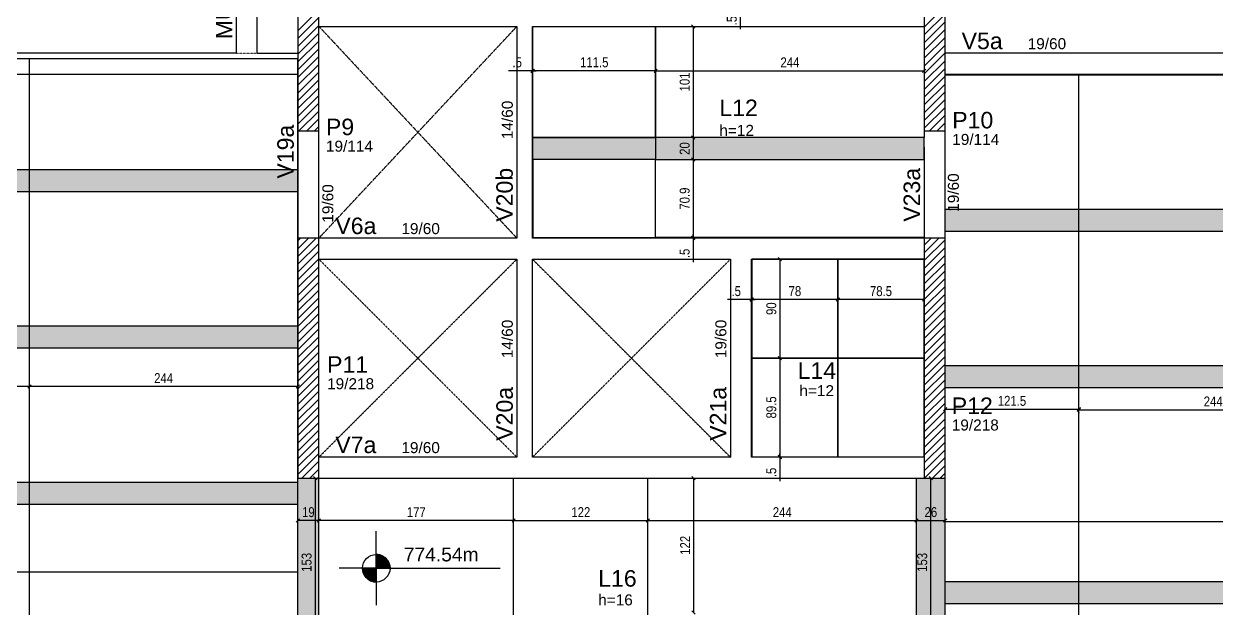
# Model space of a CAD drawing. Header units: millimetres. Extents: x 2332 to 8660, y 363 to 3984.
# Drawn here: x 4813 to 5896, y 2620 to 3151 of the extents above; entities that cross this region are included whole.
import ezdxf

# ---------------------------------------------------------------- set-up
doc = ezdxf.new("R2010")
doc.units = ezdxf.units.MM
doc.linetypes.add('ESTILO_TQS_0002', pattern=[0.4, 0.1, -0.3])
doc.linetypes.add('HIDDEN', pattern=[0.375, 0.25, -0.125])
for name, color, linetype in [('1', 1, 'Continuous'), ('8', 8, 'Continuous'), ('COTA', 241, 'Continuous'), ('ES-VIGA', 3, 'Continuous'), ('L-D', 2, 'Continuous'), ('L-N', 4, 'Continuous'), ('P-D', 2, 'Continuous'), ('Painéis', 200, 'Continuous'), ('PIL-N', 4, 'Continuous'), ('Pilares', 5, 'Continuous'), ('SHAFT', 1, 'HIDDEN'), ('VIG-D', 2, 'Continuous'), ('VIG-N', 4, 'Continuous')]:
    doc.layers.add(name, color=color, linetype=linetype)
doc.layers.add('Hachura', color=251, linetype='Continuous', lineweight=9)
doc.styles.add('COTA TECNICA-50', font='techl___.ttf', dxfattribs={"height": 9})
doc.styles.get("Standard").update_dxf_attribs({"font": 'arial.ttf'})
doc.dimstyles.new('COTA PAINEL-50', dxfattribs={"dimtxt": 9, "dimasz": 3, "dimexe": 3, "dimexo": 3, "dimgap": 3, "dimtad": 1, "dimdec": 1, "dimzin": 12, "dimdsep": 46, "dimtxsty": 'COTA TECNICA-50', "dimblk1": 'OBLIQUE', "dimblk2": 'OBLIQUE', "dimsah": 1, "dimcen": 0.9, "dimclrd": 4, "dimclre": 4, "dimclrt": 240, "dimadec": 1, "dimazin": 3, "dimtfac": 1, "dimtdec": 1, "dimtmove": 0, "dimatfit": 3, "dimfxl": 1, "dimtolj": 1, "dimtzin": 12, "dimarcsym": 0})

# ---------------------------------------------------------------- blocks, each defined once
blk = doc.blocks.new('_Oblique')
at = {"color": 0, "linetype": 'ByBlock', "lineweight": -2}
blk.add_line((-0.5, -0.5), (0.5, 0.5), dxfattribs=at)
blk = doc.blocks.new('*D4')
at = {"layer": 'COTA', "color": 4, "lineweight": -2, "transparency": 16777216}
blk.add_line((5420.7, 3148.7), (5420.7, 3047.7), dxfattribs=at)
at = {"layer": 'Defpoints', "color": 0, "transparency": 16777216}
for p in [(5420.7, 3148.7), (5420.7, 3047.7), (5420.7, 3047.7)]:
    blk.add_point(p, dxfattribs=at)
at = {"layer": 'COTA', "color": 4, "lineweight": -2, "transparency": 16777216, "xscale": 3, "yscale": 3, "zscale": 3}
for p, rotation in [((5420.7, 3148.7), 90), ((5420.7, 3047.7), 270)]:
    blk.add_blockref('_Oblique', p, dxfattribs=dict(at, rotation=rotation))
at = {"layer": 'COTA', "color": 240, "transparency": 16777216, "insert": (5413.1, 3098.2), "char_height": 9, "attachment_point": 5, "rotation": 90, "style": 'COTA TECNICA-50'}
blk.add_mtext('\\A1;101', dxfattribs=at)
blk = doc.blocks.new('*D5')
at = {"layer": 'COTA', "color": 4, "lineweight": -2, "transparency": 16777216}
blk.add_line((5420.7, 3047.7), (5420.7, 3027.7), dxfattribs=at)
at = {"layer": 'Defpoints', "color": 0, "transparency": 16777216}
for p in [(5420.7, 3047.7), (5420.7, 3027.7), (5420.7, 3027.7)]:
    blk.add_point(p, dxfattribs=at)
at = {"layer": 'COTA', "color": 4, "lineweight": -2, "transparency": 16777216, "xscale": 3, "yscale": 3, "zscale": 3}
for p, rotation in [((5420.7, 3047.7), 90), ((5420.7, 3027.7), 270)]:
    blk.add_blockref('_Oblique', p, dxfattribs=dict(at, rotation=rotation))
at = {"layer": 'COTA', "color": 240, "transparency": 16777216, "insert": (5413.1, 3037.7), "char_height": 9, "attachment_point": 5, "rotation": 90, "style": 'COTA TECNICA-50'}
blk.add_mtext('\\A1;20', dxfattribs=at)
blk = doc.blocks.new('*D6')
at = {"layer": 'COTA', "color": 4, "lineweight": -2, "transparency": 16777216}
blk.add_line((5386.7, 3108.4), (5630.7, 3108.4), dxfattribs=at)
at = {"layer": 'Defpoints', "color": 0, "transparency": 16777216}
for p in [(5386.7, 3108.4), (5630.7, 3108.4), (5630.7, 3108.4)]:
    blk.add_point(p, dxfattribs=at)
at = {"layer": 'COTA', "color": 4, "lineweight": -2, "transparency": 16777216, "xscale": 3, "yscale": 3, "zscale": 3, "rotation": 180}
blk.add_blockref('_Oblique', (5386.7, 3108.4), dxfattribs=at)
at = {"layer": 'COTA', "color": 4, "lineweight": -2, "transparency": 16777216, "xscale": 3, "yscale": 3, "zscale": 3}
blk.add_blockref('_Oblique', (5630.7, 3108.4), dxfattribs=at)
at = {"layer": 'COTA', "color": 240, "transparency": 16777216, "insert": (5508.7, 3116), "char_height": 9, "attachment_point": 5, "style": 'COTA TECNICA-50'}
blk.add_mtext('\\A1;244', dxfattribs=at)
blk = doc.blocks.new('*D7')
at = {"layer": 'COTA', "color": 4, "lineweight": -2, "transparency": 16777216}
blk.add_line((5420.7, 3027.7), (5420.7, 2956.7), dxfattribs=at)
at = {"layer": 'Defpoints', "color": 0, "transparency": 16777216}
for p in [(5420.7, 3027.7), (5420.7, 2956.7), (5420.7, 2956.7)]:
    blk.add_point(p, dxfattribs=at)
at = {"layer": 'COTA', "color": 4, "lineweight": -2, "transparency": 16777216, "xscale": 3, "yscale": 3, "zscale": 3}
for p, rotation in [((5420.7, 3027.7), 90), ((5420.7, 2956.7), 270)]:
    blk.add_blockref('_Oblique', p, dxfattribs=dict(at, rotation=rotation))
at = {"layer": 'COTA', "color": 240, "transparency": 16777216, "insert": (5413.1, 2992.2), "char_height": 9, "attachment_point": 5, "rotation": 90, "style": 'COTA TECNICA-50'}
blk.add_mtext('\\A1;70.9', dxfattribs=at)
blk = doc.blocks.new('*D79')
at = {"layer": 'COTA', "color": 4, "lineweight": -2, "transparency": 16777216}
for p, q in [((5275.2, 3111), (5275.2, 3111.4)), ((5386.7, 3108.4), (5275.2, 3108.4))]:
    blk.add_line(p, q, dxfattribs=at)
at = {"layer": 'Defpoints', "color": 0, "transparency": 16777216}
for p in [(5275.2, 3108.4), (5275.2, 3108), (5386.7, 3108.4)]:
    blk.add_point(p, dxfattribs=at)
at = {"layer": 'COTA', "color": 4, "lineweight": -2, "transparency": 16777216, "xscale": 3, "yscale": 3, "zscale": 3, "rotation": 180}
blk.add_blockref('_Oblique', (5275.2, 3108.4), dxfattribs=at)
at = {"layer": 'COTA', "color": 4, "lineweight": -2, "transparency": 16777216, "xscale": 3, "yscale": 3, "zscale": 3}
blk.add_blockref('_Oblique', (5386.7, 3108.4), dxfattribs=at)
at = {"layer": 'COTA', "color": 240, "transparency": 16777216, "insert": (5330.9, 3116), "char_height": 9, "attachment_point": 5, "style": 'COTA TECNICA-50'}
blk.add_mtext('\\A1;111.5', dxfattribs=at)
blk = doc.blocks.new('*D80')
at = {"layer": 'COTA', "color": 4, "lineweight": -2, "transparency": 16777216}
for p, q in [((5420.7, 2956.7), (5420.7, 2959.7)), ((5420.7, 2956.7), (5420.7, 2956.2)), ((5420.7, 2956.2), (5420.7, 2934.6))]:
    blk.add_line(p, q, dxfattribs=at)
at = {"layer": 'Defpoints', "color": 0, "transparency": 16777216}
for p in [(5420.7, 2956.7), (5420.7, 2956.2), (5420.7, 2956.2)]:
    blk.add_point(p, dxfattribs=at)
at = {"layer": 'COTA', "color": 4, "lineweight": -2, "transparency": 16777216, "xscale": 3, "yscale": 3, "zscale": 3}
for p, rotation in [((5420.7, 2956.7), 270), ((5420.7, 2956.2), 90)]:
    blk.add_blockref('_Oblique', p, dxfattribs=dict(at, rotation=rotation))
at = {"layer": 'COTA', "color": 240, "transparency": 16777216, "insert": (5413.1, 2942.4), "char_height": 9, "attachment_point": 5, "rotation": 90, "style": 'COTA TECNICA-50'}
blk.add_mtext('\\A1;.5', dxfattribs=at)
blk = doc.blocks.new('*D81')
at = {"layer": 'COTA', "color": 4, "lineweight": -2, "transparency": 16777216}
for p, q in [((5274.7, 3108.4), (5253.1, 3108.4)), ((5275.2, 3108.4), (5274.7, 3108.4)), ((5275.2, 3108.4), (5278.2, 3108.4))]:
    blk.add_line(p, q, dxfattribs=at)
at = {"layer": 'Defpoints', "color": 0, "transparency": 16777216}
for p in [(5274.7, 3108.4), (5274.7, 3108.4), (5275.2, 3108.4)]:
    blk.add_point(p, dxfattribs=at)
at = {"layer": 'COTA', "color": 4, "lineweight": -2, "transparency": 16777216, "xscale": 3, "yscale": 3, "zscale": 3}
blk.add_blockref('_Oblique', (5274.7, 3108.4), dxfattribs=at)
at = {"layer": 'COTA', "color": 4, "lineweight": -2, "transparency": 16777216, "xscale": 3, "yscale": 3, "zscale": 3, "rotation": 180}
blk.add_blockref('_Oblique', (5275.2, 3108.4), dxfattribs=at)
at = {"layer": 'COTA', "color": 240, "transparency": 16777216, "insert": (5260.9, 3116), "char_height": 9, "attachment_point": 5, "style": 'COTA TECNICA-50'}
blk.add_mtext('\\A1;.5', dxfattribs=at)
blk = doc.blocks.new('*D82')
at = {"layer": 'COTA', "color": 4, "lineweight": -2, "transparency": 16777216}
blk.add_line((5630.7, 2900.5), (5552.2, 2900.5), dxfattribs=at)
at = {"layer": 'Defpoints', "color": 0, "transparency": 16777216}
for p in [(5552.2, 2900.5), (5552.2, 2900.5), (5630.7, 2900.5)]:
    blk.add_point(p, dxfattribs=at)
at = {"layer": 'COTA', "color": 4, "lineweight": -2, "transparency": 16777216, "xscale": 3, "yscale": 3, "zscale": 3, "rotation": 180}
blk.add_blockref('_Oblique', (5552.2, 2900.5), dxfattribs=at)
at = {"layer": 'COTA', "color": 4, "lineweight": -2, "transparency": 16777216, "xscale": 3, "yscale": 3, "zscale": 3}
blk.add_blockref('_Oblique', (5630.7, 2900.5), dxfattribs=at)
at = {"layer": 'COTA', "color": 240, "transparency": 16777216, "insert": (5591.4, 2908.1), "char_height": 9, "attachment_point": 5, "style": 'COTA TECNICA-50'}
blk.add_mtext('\\A1;78.5', dxfattribs=at)
blk = doc.blocks.new('*D83')
at = {"layer": 'COTA', "color": 4, "lineweight": -2, "transparency": 16777216}
blk.add_line((5552.2, 2900.5), (5474.2, 2900.5), dxfattribs=at)
at = {"layer": 'Defpoints', "color": 0, "transparency": 16777216}
for p in [(5474.2, 2900.5), (5474.2, 2900.5), (5552.2, 2900.5)]:
    blk.add_point(p, dxfattribs=at)
at = {"layer": 'COTA', "color": 4, "lineweight": -2, "transparency": 16777216, "xscale": 3, "yscale": 3, "zscale": 3, "rotation": 180}
blk.add_blockref('_Oblique', (5474.2, 2900.5), dxfattribs=at)
at = {"layer": 'COTA', "color": 4, "lineweight": -2, "transparency": 16777216, "xscale": 3, "yscale": 3, "zscale": 3}
blk.add_blockref('_Oblique', (5552.2, 2900.5), dxfattribs=at)
at = {"layer": 'COTA', "color": 240, "transparency": 16777216, "insert": (5513.2, 2908.1), "char_height": 9, "attachment_point": 5, "style": 'COTA TECNICA-50'}
blk.add_mtext('\\A1;78', dxfattribs=at)
blk = doc.blocks.new('*D84')
at = {"layer": 'COTA', "color": 4, "lineweight": -2, "transparency": 16777216}
for p, q in [((5473.7, 2900.5), (5452.1, 2900.5)), ((5474.2, 2900.5), (5473.7, 2900.5)), ((5474.2, 2900.5), (5477.2, 2900.5))]:
    blk.add_line(p, q, dxfattribs=at)
at = {"layer": 'Defpoints', "color": 0, "transparency": 16777216}
for p in [(5473.7, 2900.5), (5473.7, 2900.5), (5474.2, 2900.5)]:
    blk.add_point(p, dxfattribs=at)
at = {"layer": 'COTA', "color": 4, "lineweight": -2, "transparency": 16777216, "xscale": 3, "yscale": 3, "zscale": 3}
blk.add_blockref('_Oblique', (5473.7, 2900.5), dxfattribs=at)
at = {"layer": 'COTA', "color": 4, "lineweight": -2, "transparency": 16777216, "xscale": 3, "yscale": 3, "zscale": 3, "rotation": 180}
blk.add_blockref('_Oblique', (5474.2, 2900.5), dxfattribs=at)
at = {"layer": 'COTA', "color": 240, "transparency": 16777216, "insert": (5459.9, 2908.1), "char_height": 9, "attachment_point": 5, "style": 'COTA TECNICA-50'}
blk.add_mtext('\\A1;.5', dxfattribs=at)
blk = doc.blocks.new('*D85')
at = {"layer": 'COTA', "color": 4, "lineweight": -2, "transparency": 16777216}
blk.add_line((5499.4, 2937.2), (5499.4, 2847.2), dxfattribs=at)
at = {"layer": 'Defpoints', "color": 0, "transparency": 16777216}
for p in [(5499.4, 2937.2), (5499.4, 2847.2), (5499.4, 2847.2)]:
    blk.add_point(p, dxfattribs=at)
at = {"layer": 'COTA', "color": 4, "lineweight": -2, "transparency": 16777216, "xscale": 3, "yscale": 3, "zscale": 3}
for p, rotation in [((5499.4, 2937.2), 90), ((5499.4, 2847.2), 270)]:
    blk.add_blockref('_Oblique', p, dxfattribs=dict(at, rotation=rotation))
at = {"layer": 'COTA', "color": 240, "transparency": 16777216, "insert": (5491.8, 2892.2), "char_height": 9, "attachment_point": 5, "rotation": 90, "style": 'COTA TECNICA-50'}
blk.add_mtext('\\A1;90', dxfattribs=at)
blk = doc.blocks.new('*D86')
at = {"layer": 'COTA', "color": 4, "lineweight": -2, "transparency": 16777216}
blk.add_line((5499.4, 2847.2), (5499.4, 2757.7), dxfattribs=at)
at = {"layer": 'Defpoints', "color": 0, "transparency": 16777216}
for p in [(5499.4, 2847.2), (5499.4, 2757.7), (5499.4, 2757.7)]:
    blk.add_point(p, dxfattribs=at)
at = {"layer": 'COTA', "color": 4, "lineweight": -2, "transparency": 16777216, "xscale": 3, "yscale": 3, "zscale": 3}
for p, rotation in [((5499.4, 2847.2), 90), ((5499.4, 2757.7), 270)]:
    blk.add_blockref('_Oblique', p, dxfattribs=dict(at, rotation=rotation))
at = {"layer": 'COTA', "color": 240, "transparency": 16777216, "insert": (5491.8, 2802.5), "char_height": 9, "attachment_point": 5, "rotation": 90, "style": 'COTA TECNICA-50'}
blk.add_mtext('\\A1;89.5', dxfattribs=at)
blk = doc.blocks.new('*D87')
at = {"layer": 'COTA', "color": 4, "lineweight": -2, "transparency": 16777216}
for p, q in [((5499.4, 2757.7), (5499.4, 2760.7)), ((5499.4, 2757.7), (5499.4, 2757.2)), ((5499.4, 2757.2), (5499.4, 2735.6))]:
    blk.add_line(p, q, dxfattribs=at)
at = {"layer": 'Defpoints', "color": 0, "transparency": 16777216}
for p in [(5499.4, 2757.7), (5499.4, 2757.2), (5499.4, 2757.2)]:
    blk.add_point(p, dxfattribs=at)
at = {"layer": 'COTA', "color": 4, "lineweight": -2, "transparency": 16777216, "xscale": 3, "yscale": 3, "zscale": 3}
for p, rotation in [((5499.4, 2757.7), 270), ((5499.4, 2757.2), 90)]:
    blk.add_blockref('_Oblique', p, dxfattribs=dict(at, rotation=rotation))
at = {"layer": 'COTA', "color": 240, "transparency": 16777216, "insert": (5491.8, 2743.4), "char_height": 9, "attachment_point": 5, "rotation": 90, "style": 'COTA TECNICA-50'}
blk.add_mtext('\\A1;.5', dxfattribs=at)
blk = doc.blocks.new('*D8')
at = {"layer": 'COTA', "color": 4, "lineweight": -2, "transparency": 16777216}
for p, q in [((5463.5, 3168.2), (5463.5, 3171.2)), ((5463.5, 3168.2), (5463.5, 3167.7)), ((5463.5, 3167.7), (5463.5, 3146.1))]:
    blk.add_line(p, q, dxfattribs=at)
at = {"layer": 'Defpoints', "color": 0, "transparency": 16777216}
for p in [(5463.5, 3168.2), (5463.5, 3167.7), (5463.5, 3167.7)]:
    blk.add_point(p, dxfattribs=at)
at = {"layer": 'COTA', "color": 4, "lineweight": -2, "transparency": 16777216, "xscale": 3, "yscale": 3, "zscale": 3}
for p, rotation in [((5463.5, 3168.2), 270), ((5463.5, 3167.7), 90)]:
    blk.add_blockref('_Oblique', p, dxfattribs=dict(at, rotation=rotation))
at = {"layer": 'COTA', "color": 240, "transparency": 16777216, "insert": (5455.9, 3153.9), "char_height": 9, "attachment_point": 5, "rotation": 90, "style": 'COTA TECNICA-50'}
blk.add_mtext('\\A1;.5', dxfattribs=at)
blk = doc.blocks.new('*D160')
at = {"layer": 'COTA', "color": 4, "lineweight": -2, "transparency": 16777216}
blk.add_line((5421, 2738.2), (5421, 2616.2), dxfattribs=at)
at = {"layer": 'Defpoints', "color": 0, "transparency": 16777216}
for p in [(5421, 2738.2), (5421, 2616.2), (5421, 2616.2)]:
    blk.add_point(p, dxfattribs=at)
at = {"layer": 'COTA', "color": 4, "lineweight": -2, "transparency": 16777216, "xscale": 3, "yscale": 3, "zscale": 3}
for p, rotation in [((5421, 2738.2), 90), ((5421, 2616.2), 270)]:
    blk.add_blockref('_Oblique', p, dxfattribs=dict(at, rotation=rotation))
at = {"layer": 'COTA', "color": 240, "transparency": 16777216, "insert": (5413.5, 2677.2), "char_height": 9, "attachment_point": 5, "rotation": 90, "style": 'COTA TECNICA-50'}
blk.add_mtext('\\A1;122', dxfattribs=at)
blk = doc.blocks.new('*D76')
at = {"layer": 'COTA', "color": 4, "lineweight": -2, "transparency": 16777216}
for p, q in [((5257.7, 2702.7), (5257.7, 2702.7)), ((5257.7, 2699.7), (5379.7, 2699.7)), ((5379.7, 2702.7), (5379.7, 2702.7))]:
    blk.add_line(p, q, dxfattribs=at)
at = {"layer": 'Defpoints', "color": 0, "transparency": 16777216}
for p in [(5257.7, 2699.7), (5379.7, 2699.7), (5379.7, 2699.7)]:
    blk.add_point(p, dxfattribs=at)
at = {"layer": 'COTA', "color": 4, "lineweight": -2, "transparency": 16777216, "xscale": 3, "yscale": 3, "zscale": 3, "rotation": 180}
blk.add_blockref('_Oblique', (5257.7, 2699.7), dxfattribs=at)
at = {"layer": 'COTA', "color": 4, "lineweight": -2, "transparency": 16777216, "xscale": 3, "yscale": 3, "zscale": 3}
blk.add_blockref('_Oblique', (5379.7, 2699.7), dxfattribs=at)
at = {"layer": 'COTA', "color": 240, "transparency": 16777216, "insert": (5318.7, 2707.3), "char_height": 9, "attachment_point": 5, "style": 'COTA TECNICA-50'}
blk.add_mtext('\\A1;122', dxfattribs=at)
blk = doc.blocks.new('*D77')
at = {"layer": 'COTA', "color": 4, "lineweight": -2, "transparency": 16777216}
for p, q in [((5379.7, 2702.7), (5379.7, 2702.7)), ((5379.7, 2699.7), (5623.7, 2699.7)), ((5623.7, 2702.7), (5623.7, 2702.7))]:
    blk.add_line(p, q, dxfattribs=at)
at = {"layer": 'Defpoints', "color": 0, "transparency": 16777216}
for p in [(5379.7, 2699.7), (5623.7, 2699.7), (5623.7, 2699.7)]:
    blk.add_point(p, dxfattribs=at)
at = {"layer": 'COTA', "color": 4, "lineweight": -2, "transparency": 16777216, "xscale": 3, "yscale": 3, "zscale": 3, "rotation": 180}
blk.add_blockref('_Oblique', (5379.7, 2699.7), dxfattribs=at)
at = {"layer": 'COTA', "color": 4, "lineweight": -2, "transparency": 16777216, "xscale": 3, "yscale": 3, "zscale": 3}
blk.add_blockref('_Oblique', (5623.7, 2699.7), dxfattribs=at)
at = {"layer": 'COTA', "color": 240, "transparency": 16777216, "insert": (5501.7, 2707.3), "char_height": 9, "attachment_point": 5, "style": 'COTA TECNICA-50'}
blk.add_mtext('\\A1;244', dxfattribs=at)
blk = doc.blocks.new('*D78')
at = {"layer": 'COTA', "color": 4, "lineweight": -2, "transparency": 16777216}
blk.add_line((5257.7, 2699.7), (5080.7, 2699.7), dxfattribs=at)
at = {"layer": 'Defpoints', "color": 0, "transparency": 16777216}
for p in [(5080.7, 2699.7), (5080.7, 2699.7), (5257.7, 2699.7)]:
    blk.add_point(p, dxfattribs=at)
at = {"layer": 'COTA', "color": 4, "lineweight": -2, "transparency": 16777216, "xscale": 3, "yscale": 3, "zscale": 3, "rotation": 180}
blk.add_blockref('_Oblique', (5080.7, 2699.7), dxfattribs=at)
at = {"layer": 'COTA', "color": 4, "lineweight": -2, "transparency": 16777216, "xscale": 3, "yscale": 3, "zscale": 3}
blk.add_blockref('_Oblique', (5257.7, 2699.7), dxfattribs=at)
at = {"layer": 'COTA', "color": 240, "transparency": 16777216, "insert": (5169.2, 2707.3), "char_height": 9, "attachment_point": 5, "style": 'COTA TECNICA-50'}
blk.add_mtext('\\A1;177', dxfattribs=at)
blk = doc.blocks.new('*D206')
at = {"layer": 'Defpoints', "color": 0, "transparency": 16777216}
for p in [(5649.7, 2800.8), (5771.2, 2800.8), (5771.2, 2800.8)]:
    blk.add_point(p, dxfattribs=at)
at = {"layer": 'Painéis', "color": 4, "lineweight": -2, "transparency": 16777216}
blk.add_line((5649.7, 2800.8), (5771.2, 2800.8), dxfattribs=at)
at = {"layer": 'Painéis', "color": 4, "lineweight": -2, "transparency": 16777216, "xscale": 3, "yscale": 3, "zscale": 3, "rotation": 180}
blk.add_blockref('_Oblique', (5649.7, 2800.8), dxfattribs=at)
at = {"layer": 'Painéis', "color": 4, "lineweight": -2, "transparency": 16777216, "xscale": 3, "yscale": 3, "zscale": 3}
blk.add_blockref('_Oblique', (5771.2, 2800.8), dxfattribs=at)
at = {"layer": 'Painéis', "color": 240, "transparency": 16777216, "insert": (5710.4, 2808.4), "char_height": 9, "attachment_point": 5, "style": 'COTA TECNICA-50'}
blk.add_mtext('\\A1;121.5', dxfattribs=at)
blk = doc.blocks.new('*D207')
at = {"layer": 'Defpoints', "color": 0, "transparency": 16777216}
for p in [(5771.2, 2800.8), (6015.2, 2800.3), (6015.2, 2800.3)]:
    blk.add_point(p, dxfattribs=at)
at = {"layer": 'Painéis', "color": 4, "lineweight": -2, "transparency": 16777216}
for p, q in [((5771.2, 2800.3), (6015.2, 2800.3)), ((5771.2, 2797.8), (5771.2, 2797.3))]:
    blk.add_line(p, q, dxfattribs=at)
at = {"layer": 'Painéis', "color": 4, "lineweight": -2, "transparency": 16777216, "xscale": 3, "yscale": 3, "zscale": 3, "rotation": 180}
blk.add_blockref('_Oblique', (5771.2, 2800.3), dxfattribs=at)
at = {"layer": 'Painéis', "color": 4, "lineweight": -2, "transparency": 16777216, "xscale": 3, "yscale": 3, "zscale": 3}
blk.add_blockref('_Oblique', (6015.2, 2800.3), dxfattribs=at)
at = {"layer": 'Painéis', "color": 240, "transparency": 16777216, "insert": (5893.2, 2807.9), "char_height": 9, "attachment_point": 5, "style": 'COTA TECNICA-50'}
blk.add_mtext('\\A1;244', dxfattribs=at)
blk = doc.blocks.new('*D238')
at = {"layer": 'Defpoints', "color": 0, "transparency": 16777216}
for p in [(4817.7, 2821.6), (4817.7, 2821.6), (5061.7, 2821.6)]:
    blk.add_point(p, dxfattribs=at)
at = {"layer": 'Painéis', "color": 4, "lineweight": -2, "transparency": 16777216}
blk.add_line((5061.7, 2821.6), (4817.7, 2821.6), dxfattribs=at)
at = {"layer": 'Painéis', "color": 4, "lineweight": -2, "transparency": 16777216, "xscale": 3, "yscale": 3, "zscale": 3, "rotation": 180}
blk.add_blockref('_Oblique', (4817.7, 2821.6), dxfattribs=at)
at = {"layer": 'Painéis', "color": 4, "lineweight": -2, "transparency": 16777216, "xscale": 3, "yscale": 3, "zscale": 3}
blk.add_blockref('_Oblique', (5061.7, 2821.6), dxfattribs=at)
at = {"layer": 'Painéis', "color": 240, "transparency": 16777216, "insert": (4939.7, 2829.1), "char_height": 9, "attachment_point": 5, "style": 'COTA TECNICA-50'}
blk.add_mtext('\\A1;244', dxfattribs=at)
blk = doc.blocks.new('*D239')
at = {"layer": 'Defpoints', "color": 0, "transparency": 16777216}
for p in [(4573.7, 2821.6), (4573.7, 2821.6), (4817.7, 2821.6)]:
    blk.add_point(p, dxfattribs=at)
at = {"layer": 'Painéis', "color": 4, "lineweight": -2, "transparency": 16777216}
for p, q in [((4573.7, 2824.6), (4573.7, 2824.6)), ((4817.7, 2821.6), (4573.7, 2821.6))]:
    blk.add_line(p, q, dxfattribs=at)
at = {"layer": 'Painéis', "color": 4, "lineweight": -2, "transparency": 16777216, "xscale": 3, "yscale": 3, "zscale": 3, "rotation": 180}
blk.add_blockref('_Oblique', (4573.7, 2821.6), dxfattribs=at)
at = {"layer": 'Painéis', "color": 4, "lineweight": -2, "transparency": 16777216, "xscale": 3, "yscale": 3, "zscale": 3}
blk.add_blockref('_Oblique', (4817.7, 2821.6), dxfattribs=at)
at = {"layer": 'Painéis', "color": 240, "transparency": 16777216, "insert": (4695.7, 2829.1), "char_height": 9, "attachment_point": 5, "style": 'COTA TECNICA-50'}
blk.add_mtext('\\A1;244', dxfattribs=at)
blk = doc.blocks.new('*D280')
at = {"layer": 'Defpoints', "color": 0, "transparency": 16777216}
for p in [(5061.7, 2699.7), (5061.7, 2699.7), (5080.7, 2699.7)]:
    blk.add_point(p, dxfattribs=at)
at = {"layer": 'Painéis', "color": 4, "lineweight": -2, "transparency": 16777216}
blk.add_line((5080.7, 2699.7), (5061.7, 2699.7), dxfattribs=at)
at = {"layer": 'Painéis', "color": 4, "lineweight": -2, "transparency": 16777216, "xscale": 3, "yscale": 3, "zscale": 3, "rotation": 180}
blk.add_blockref('_Oblique', (5061.7, 2699.7), dxfattribs=at)
at = {"layer": 'Painéis', "color": 4, "lineweight": -2, "transparency": 16777216, "xscale": 3, "yscale": 3, "zscale": 3}
blk.add_blockref('_Oblique', (5080.7, 2699.7), dxfattribs=at)
at = {"layer": 'Painéis', "color": 240, "transparency": 16777216, "insert": (5071.2, 2707.3), "char_height": 9, "attachment_point": 5, "style": 'COTA TECNICA-50'}
blk.add_mtext('\\A1;19', dxfattribs=at)
blk = doc.blocks.new('*D281')
at = {"layer": 'Defpoints', "color": 0, "transparency": 16777216}
for p in [(5623.7, 2699.7), (5649.7, 2699.7), (5649.7, 2699.7)]:
    blk.add_point(p, dxfattribs=at)
at = {"layer": 'Painéis', "color": 4, "lineweight": -2, "transparency": 16777216}
for p, q in [((5623.7, 2702.7), (5623.7, 2702.7)), ((5623.7, 2699.7), (5649.7, 2699.7)), ((5649.7, 2702.7), (5649.7, 2702.7))]:
    blk.add_line(p, q, dxfattribs=at)
at = {"layer": 'Painéis', "color": 4, "lineweight": -2, "transparency": 16777216, "xscale": 3, "yscale": 3, "zscale": 3, "rotation": 180}
blk.add_blockref('_Oblique', (5623.7, 2699.7), dxfattribs=at)
at = {"layer": 'Painéis', "color": 4, "lineweight": -2, "transparency": 16777216, "xscale": 3, "yscale": 3, "zscale": 3}
blk.add_blockref('_Oblique', (5649.7, 2699.7), dxfattribs=at)
at = {"layer": 'Painéis', "color": 240, "transparency": 16777216, "insert": (5636.7, 2707.3), "char_height": 9, "attachment_point": 5, "style": 'COTA TECNICA-50'}
blk.add_mtext('\\A1;26', dxfattribs=at)
blk = doc.blocks.new('*D282')
at = {"layer": 'Defpoints', "color": 0, "transparency": 16777216}
for p in [(5636.6, 2738.2), (5636.6, 2738.2), (5636.9, 2585.2)]:
    blk.add_point(p, dxfattribs=at)
at = {"layer": 'Painéis', "color": 4, "lineweight": -2, "transparency": 16777216}
for p, q in [((5636.6, 2585.2), (5636.6, 2738.2)), ((5633.9, 2585.2), (5633.6, 2585.2))]:
    blk.add_line(p, q, dxfattribs=at)
at = {"layer": 'Painéis', "color": 4, "lineweight": -2, "transparency": 16777216, "xscale": 3, "yscale": 3, "zscale": 3}
for p, rotation in [((5636.6, 2738.2), 90), ((5636.6, 2585.2), 270)]:
    blk.add_blockref('_Oblique', p, dxfattribs=dict(at, rotation=rotation))
at = {"layer": 'Painéis', "color": 240, "transparency": 16777216, "insert": (5628.9, 2661.7), "char_height": 9, "attachment_point": 5, "rotation": 90, "style": 'COTA TECNICA-50'}
blk.add_mtext('\\A1;153', dxfattribs=at)
blk = doc.blocks.new('*D283')
at = {"layer": 'Defpoints', "color": 0, "transparency": 16777216}
for p in [(5077.3, 2738.2), (5077.3, 2585.2), (5080.7, 2585.2)]:
    blk.add_point(p, dxfattribs=at)
at = {"layer": 'Painéis', "color": 4, "lineweight": -2, "transparency": 16777216}
for p, q in [((5077.3, 2738.2), (5077.3, 2585.2)), ((5077.7, 2585.2), (5074.3, 2585.2))]:
    blk.add_line(p, q, dxfattribs=at)
at = {"layer": 'Painéis', "color": 4, "lineweight": -2, "transparency": 16777216, "xscale": 3, "yscale": 3, "zscale": 3}
for p, rotation in [((5077.3, 2738.2), 90), ((5077.3, 2585.2), 270)]:
    blk.add_blockref('_Oblique', p, dxfattribs=dict(at, rotation=rotation))
at = {"layer": 'Painéis', "color": 240, "transparency": 16777216, "insert": (5069.6, 2661.7), "char_height": 9, "attachment_point": 5, "rotation": 90, "style": 'COTA TECNICA-50'}
blk.add_mtext('\\A1;153', dxfattribs=at)

msp = doc.modelspace()

# ---------------------------------------------------------------- hatches: boundary and pattern name
at = {"layer": 'Hachura', "linetype": 'ByBlock'}
h = msp.add_hatch(color=256, dxfattribs=at)
h.dxf.hatch_style = 1
h.paths.add_polyline_path([(5386.68, 3047.66), (5275.19, 3047.66), (5275.19, 3027.66), (5386.68, 3027.66)])
h = msp.add_hatch(color=256, dxfattribs=at)
h.dxf.hatch_style = 1
h.paths.add_polyline_path([(5630.68, 3027.66), (5630.68, 3047.66), (5386.68, 3047.66), (5386.68, 3027.66)])
h = msp.add_hatch(color=256, dxfattribs=at)
h.dxf.hatch_style = 1
h.paths.add_polyline_path([(3088.42, 3018.22), (3088.42, 2998.18), (5061.69, 2998.18), (5061.69, 3018.22)])
h = msp.add_hatch(color=256, dxfattribs=at)
h.dxf.hatch_style = 1
h.paths.add_polyline_path([(7351.67, 2982.71), (7351.67, 2962.68), (7581.67, 2962.68), (7581.67, 2982.71)])
h.paths.add_polyline_path([(7332.67, 2962.68), (7332.67, 2982.71), (5649.68, 2982.71), (5649.68, 2962.68)])
h = msp.add_hatch(color=256, dxfattribs=at)
h.dxf.hatch_style = 1
h.paths.add_polyline_path([(3088.42, 2876.22), (3088.42, 2856.18), (5061.69, 2856.18), (5061.69, 2876.22)])
h = msp.add_hatch(color=256, dxfattribs=at)
h.dxf.hatch_style = 1
h.paths.add_polyline_path([(7581.67, 2840.71), (7581.67, 2820.68), (5649.68, 2820.68), (5649.68, 2840.71)])
h = msp.add_hatch(color=256, dxfattribs=at)
h.dxf.hatch_style = 1
h.paths.add_polyline_path([(3476.19, 2734.22), (3476.19, 2714.18), (5061.69, 2714.18), (5061.69, 2734.22)])
h.paths.add_polyline_path([(3457.19, 2714.18), (3457.19, 2734.22), (3088.42, 2734.22), (3088.42, 2714.18)])
h = msp.add_hatch(color=256, dxfattribs=at)
h.dxf.hatch_style = 1
h.paths.add_polyline_path([(5080.65, 2585.22), (5061.6, 2585.22), (5061.69, 2738.21), (5080.73, 2738.21)])
h = msp.add_hatch(color=256, dxfattribs=at)
h.dxf.hatch_style = 1
h.paths.add_polyline_path([(5649.64, 2585.22), (5623.6, 2585.22), (5623.68, 2738.21), (5649.73, 2738.21)])
h = msp.add_hatch(color=256, dxfattribs=at)
h.dxf.hatch_style = 1
h.paths.add_polyline_path([(7254.18, 2644.21), (7254.18, 2624.18), (7479.18, 2624.18), (7479.18, 2644.21)])
h.paths.add_polyline_path([(7235.18, 2624.18), (7235.18, 2644.21), (5649.68, 2644.21), (5649.68, 2624.18)])

# ---------------------------------------------------------------- linework, layer by layer
at = {"layer": '1', "linetype": 'Continuous'}
for p, q in [((5260.69, 3148.71), (5260.69, 3148.71)), ((5260.69, 3148.71), (5260.69, 3148.71)), ((5260.69, 3148.71), (5260.69, 3148.71)), ((5260.69, 3148.71), (5260.69, 3148.71)), ((5274.69, 3148.71), (5274.69, 3148.71)), ((5274.69, 3148.71), (5274.69, 3148.71)), ((5024.69, 3124.21), (5061.69, 3124.21)), ((5061.69, 3105.21), (5061.69, 3105.21)), ((5061.69, 3105.21), (5061.69, 3105.21)), ((5649.68, 3105.21), (5649.68, 3105.21)), ((5061.69, 3053.71), (5061.69, 3053.71)), ((5061.69, 3053.71), (5061.69, 3053.71)), ((5630.68, 3038.91), (5630.68, 3038.91)), ((5630.68, 3038.91), (5630.68, 3038.91)), ((5061.69, 2956.21), (5061.69, 2956.21)), ((5061.69, 2956.21), (5061.69, 2956.21)), ((5461.69, 2956.21), (5461.69, 2956.21)), ((5630.68, 2956.21), (5630.68, 2956.21)), ((5260.69, 2937.21), (5260.69, 2937.21)), ((5260.69, 2937.21), (5260.69, 2937.21)), ((5473.69, 2937.21), (5473.69, 2937.21)), ((5061.69, 2767.22), (5061.69, 2767.22)), ((5061.69, 2738.21), (5061.69, 2738.21)), ((5061.69, 2738.21), (5061.69, 2738.21)), ((5061.69, 2738.21), (5061.69, 2738.21)), ((5061.69, 2738.21), (5061.69, 2738.21)), ((5080.69, 2738.21), (5080.69, 2738.21)), ((5080.69, 2738.21), (5080.69, 2738.21)), ((5630.68, 2738.21), (5630.68, 2738.21)), ((5630.68, 2738.21), (5630.68, 2738.21)), ((5649.68, 2738.21), (5649.68, 2738.21)), ((5132.87, 2656.35), (5132.87, 2689.91)), ((5132.87, 2668.85), (5132.87, 2643.85)), ((5132.87, 2668.25), (5136.7, 2668.25)), ((5132.87, 2667.45), (5138.6, 2667.45)), ((5132.87, 2666.66), (5139.93, 2666.66)), ((5132.87, 2665.87), (5140.97, 2665.87)), ((5132.87, 2665.07), (5141.81, 2665.07)), ((5132.87, 2656.35), (5099.31, 2656.35)), ((5120.37, 2656.35), (5145.37, 2656.35)), ((5132.87, 2655.56), (5120.37, 2655.56)), ((5132.87, 2654.77), (5120.47, 2654.77)), ((5132.87, 2653.97), (5120.59, 2653.97)), ((5132.87, 2664.28), (5142.52, 2664.28)), ((5132.87, 2663.49), (5143.13, 2663.49)), ((5132.87, 2662.7), (5143.64, 2662.7)), ((5132.87, 2661.9), (5144.07, 2661.9)), ((5132.87, 2661.11), (5144.43, 2661.11)), ((5132.87, 2660.32), (5144.72, 2660.32)), ((5132.87, 2659.52), (5144.96, 2659.52)), ((5132.87, 2658.73), (5145.14, 2658.73)), ((5132.87, 2657.94), (5145.27, 2657.94)), ((5132.87, 2657.15), (5145.34, 2657.15)), ((5132.87, 2656.35), (5245.37, 2656.35)), ((5132.87, 2656.35), (5132.87, 2622.79)), ((5132.87, 2653.18), (5120.78, 2653.18)), ((5132.87, 2652.39), (5121.01, 2652.39)), ((5132.87, 2651.6), (5121.31, 2651.6)), ((5132.87, 2650.8), (5121.67, 2650.8)), ((5132.87, 2650.01), (5122.09, 2650.01)), ((5132.87, 2649.22), (5122.6, 2649.22)), ((5132.87, 2648.42), (5123.2, 2648.42)), ((5132.87, 2647.63), (5123.91, 2647.63)), ((5132.87, 2646.84), (5124.76, 2646.84)), ((5132.87, 2646.05), (5125.79, 2646.05)), ((5132.87, 2645.25), (5127.12, 2645.25)), ((5132.87, 2644.46), (5129.02, 2644.46))]:
    msp.add_line(p, q, dxfattribs=at)
at = {"layer": '1', "linetype": 'ESTILO_TQS_0002'}
msp.add_line((5005.69, 3124.21), (5024.69, 3124.21), dxfattribs=at)
at = {"layer": '1', "linetype": 'Continuous'}
for points in [[(5005.69, 3457.71), (5005.69, 3124.21)], [(5024.69, 3124.21), (5024.69, 3438.71)], [(5005.69, 3124.21), (4597.19, 3124.21)], [(4597.19, 3105.21), (5061.69, 3105.21)], [(5132.87, 2668.85), (5132.87, 2656.35), (5145.37, 2656.35), (5145.36, 2656.81), (5145.3, 2657.6), (5145.2, 2658.39), (5145.04, 2659.21), (5144.84, 2659.94), (5144.56, 2660.77), (5144.23, 2661.57), (5143.85, 2662.33), (5143.37, 2663.13), (5142.8, 2663.95), (5142.1, 2664.78), (5141.5, 2665.39), (5140.71, 2666.08), (5140.17, 2666.5), (5139.59, 2666.89), (5138.88, 2667.31), (5138.17, 2667.67), (5137.09, 2668.12), (5136.1, 2668.43), (5135.31, 2668.61), (5134.35, 2668.77), (5133.57, 2668.83), (5132.87, 2668.85)], [(5132.87, 2643.85), (5132.87, 2656.35), (5120.37, 2656.35), (5120.37, 2655.9), (5120.43, 2655.11), (5120.53, 2654.32), (5120.7, 2653.5), (5120.89, 2652.76), (5121.17, 2651.94), (5121.51, 2651.14), (5121.89, 2650.38), (5122.36, 2649.58), (5122.94, 2648.76), (5123.64, 2647.92), (5124.23, 2647.32), (5125.02, 2646.62), (5125.56, 2646.21), (5126.15, 2645.81), (5126.85, 2645.39), (5127.56, 2645.04), (5128.64, 2644.59), (5129.63, 2644.28), (5130.42, 2644.09), (5131.39, 2643.94), (5132.17, 2643.87), (5132.87, 2643.85)]]:
    msp.add_lwpolyline(points, dxfattribs=at)
msp.add_circle((5132.87, 2656.35), 12.5, dxfattribs=at)
at = {"layer": '8', "linetype": 'Continuous'}
for p, q in [((5061.69, 3144.67), (5080.69, 3163.67)), ((5630.68, 3147.98), (5649.68, 3166.98)), ((5061.69, 3137.6), (5080.69, 3156.6)), ((5630.68, 3140.91), (5649.68, 3159.91)), ((5630.68, 3133.84), (5649.68, 3152.84)), ((5061.69, 3130.53), (5080.69, 3149.53)), ((5061.69, 3123.46), (5080.69, 3142.46)), ((5630.68, 3126.77), (5649.68, 3145.77)), ((5061.69, 3116.38), (5080.69, 3135.38)), ((5630.68, 3119.7), (5649.68, 3138.7)), ((5630.68, 3112.63), (5649.68, 3131.63)), ((5061.69, 3109.31), (5080.69, 3128.31)), ((5061.69, 3102.24), (5080.69, 3121.24)), ((5630.68, 3105.56), (5649.68, 3124.56)), ((5061.69, 3095.17), (5080.69, 3114.17)), ((5071.19, 3110.71), (5071.19, 3110.71)), ((5630.68, 3098.49), (5649.68, 3117.49)), ((5630.68, 3091.42), (5649.68, 3110.42)), ((5640.18, 3110.71), (5640.18, 3110.71)), ((5061.69, 3088.1), (5080.69, 3107.1)), ((5061.69, 3081.03), (5080.69, 3100.03)), ((5630.68, 3084.35), (5649.68, 3103.35)), ((5061.69, 3073.96), (5080.69, 3092.96)), ((5630.68, 3077.27), (5649.68, 3096.27)), ((5630.68, 3070.2), (5649.68, 3089.2)), ((5061.69, 3066.89), (5080.69, 3085.89)), ((5061.69, 3059.82), (5080.69, 3078.82)), ((5630.68, 3063.13), (5649.68, 3082.13)), ((5062.65, 3053.71), (5080.69, 3071.75)), ((5630.68, 3056.06), (5649.68, 3075.06)), ((5635.4, 3053.71), (5649.68, 3067.99)), ((5069.72, 3053.71), (5080.69, 3064.67)), ((5076.79, 3053.71), (5080.69, 3057.6)), ((5642.48, 3053.71), (5649.68, 3060.92)), ((5061.69, 2939.61), (5078.29, 2956.21)), ((5061.69, 2946.68), (5071.22, 2956.21)), ((5061.69, 2953.75), (5064.15, 2956.21)), ((5061.69, 2932.54), (5080.69, 2951.54)), ((5630.68, 2942.92), (5643.97, 2956.21)), ((5630.68, 2949.99), (5636.9, 2956.21)), ((5630.68, 2935.85), (5649.68, 2954.85)), ((5630.68, 2928.78), (5649.68, 2947.78)), ((5061.69, 2925.47), (5080.69, 2944.47)), ((5061.69, 2918.4), (5080.69, 2937.4)), ((5630.68, 2921.71), (5649.68, 2940.71)), ((5061.69, 2911.33), (5080.69, 2930.33)), ((5630.68, 2914.64), (5649.68, 2933.64)), ((5630.68, 2907.57), (5649.68, 2926.57)), ((5061.69, 2904.25), (5080.69, 2923.25)), ((5061.69, 2897.18), (5080.69, 2916.18)), ((5630.68, 2900.5), (5649.68, 2919.5)), ((5061.69, 2890.11), (5080.69, 2909.11)), ((5630.68, 2893.43), (5649.68, 2912.43)), ((5630.68, 2886.36), (5649.68, 2905.36)), ((5061.69, 2883.04), (5080.69, 2902.04)), ((5061.69, 2875.97), (5080.69, 2894.97)), ((5630.68, 2879.28), (5649.68, 2898.28)), ((5061.69, 2868.9), (5080.69, 2887.9)), ((5630.68, 2872.21), (5649.68, 2891.21)), ((5630.68, 2865.14), (5649.68, 2884.14)), ((5061.69, 2861.83), (5080.69, 2880.83)), ((5061.69, 2854.76), (5080.69, 2873.76)), ((5630.68, 2858.07), (5649.68, 2877.07)), ((5061.69, 2847.69), (5080.69, 2866.69)), ((5630.68, 2851), (5649.68, 2870)), ((5630.68, 2843.93), (5649.68, 2862.93)), ((5061.69, 2840.61), (5080.69, 2859.61)), ((5061.69, 2833.54), (5080.69, 2852.54)), ((5630.68, 2836.86), (5649.68, 2855.86)), ((5061.69, 2826.47), (5080.69, 2845.47)), ((5061.69, 2819.4), (5080.69, 2838.4)), ((5071.19, 2847.21), (5071.19, 2847.21)), ((5630.68, 2829.79), (5649.68, 2848.79)), ((5630.68, 2822.72), (5649.68, 2841.72)), ((5640.18, 2847.21), (5640.18, 2847.21)), ((5061.69, 2812.33), (5080.69, 2831.33)), ((5630.68, 2815.65), (5649.68, 2834.65)), ((5630.68, 2808.57), (5649.68, 2827.57)), ((5061.69, 2805.26), (5080.69, 2824.26)), ((5061.69, 2798.19), (5080.69, 2817.19)), ((5630.68, 2801.5), (5649.68, 2820.5)), ((5061.69, 2791.12), (5080.69, 2810.12)), ((5630.68, 2794.43), (5649.68, 2813.43)), ((5630.68, 2787.36), (5649.68, 2806.36)), ((5061.69, 2784.05), (5080.69, 2803.05)), ((5061.69, 2776.98), (5080.69, 2795.98)), ((5630.68, 2780.29), (5649.68, 2799.29)), ((5061.69, 2769.9), (5080.69, 2788.9)), ((5630.68, 2773.22), (5649.68, 2792.22)), ((5630.68, 2766.15), (5649.68, 2785.15)), ((5061.69, 2762.83), (5080.69, 2781.83)), ((5061.69, 2755.76), (5080.69, 2774.76)), ((5630.68, 2759.08), (5649.68, 2778.08)), ((5061.69, 2748.69), (5080.69, 2767.69)), ((5630.68, 2752.01), (5649.68, 2771.01)), ((5630.68, 2744.93), (5649.68, 2763.93)), ((5061.69, 2741.62), (5080.69, 2760.62)), ((5065.35, 2738.21), (5080.69, 2753.55)), ((5631.04, 2738.21), (5649.68, 2756.86)), ((5072.42, 2738.21), (5080.69, 2746.48)), ((5638.11, 2738.21), (5649.68, 2749.79)), ((5645.18, 2738.21), (5649.68, 2742.72)), ((5079.49, 2738.21), (5080.69, 2739.41))]:
    msp.add_line(p, q, dxfattribs=at)
at = {"layer": 'ES-VIGA'}
for points in [[(5080.69, 3148.71), (5260.69, 3148.71)], [(5260.69, 3148.71), (5260.69, 2956.21)], [(5274.69, 2956.21), (5274.69, 3148.71)], [(5274.69, 3148.71), (5630.68, 3148.71)], [(6114.18, 3124.21), (5649.68, 3124.21)], [(5649.68, 3105.21), (6114.18, 3105.21)], [(5061.69, 3053.71), (5061.69, 2956.21)], [(5080.69, 2956.21), (5080.69, 3053.71)], [(5649.68, 2956.21), (5649.68, 3053.71)], [(5630.68, 3038.91), (5630.68, 2956.21)], [(5260.69, 2956.21), (5080.69, 2956.21)], [(5461.69, 2956.21), (5274.69, 2956.21)], [(5630.68, 2956.21), (5461.69, 2956.21)], [(5080.69, 2937.21), (5260.69, 2937.21)], [(5260.69, 2937.21), (5260.69, 2757.21)], [(5274.69, 2937.21), (5454.69, 2937.21)], [(5274.69, 2757.21), (5274.69, 2937.21)], [(5454.69, 2937.21), (5454.69, 2757.21)], [(5473.69, 2937.21), (5630.68, 2937.21)], [(5473.69, 2757.21), (5473.69, 2937.21)], [(5260.69, 2757.21), (5080.69, 2757.21)], [(5454.69, 2757.21), (5274.69, 2757.21)], [(5630.68, 2757.21), (5473.69, 2757.21)], [(5080.69, 2738.21), (5267.69, 2738.21)], [(5267.69, 2738.21), (5461.69, 2738.21)], [(5461.69, 2738.21), (5630.68, 2738.21)]]:
    msp.add_lwpolyline(points, dxfattribs=at)
at = {"layer": 'Painéis'}
for p, q in [((5061.69, 3119.22), (3088.2, 3119.22)), ((4817.69, 2585.22), (4817.69, 3119.22)), ((5061.69, 2585.22), (5061.69, 3119.22)), ((5649.68, 2319.22), (5649.68, 3105.21)), ((5649.68, 3104.71), (7582.17, 3104.71)), ((5771.18, 2215.96), (5771.18, 3104.71)), ((5061.69, 3018.22), (3088.2, 3018.22)), ((5061.69, 2998.22), (3088.2, 2998.22)), ((5649.68, 2982.71), (7332.67, 2982.71)), ((5649.68, 2962.71), (7332.67, 2962.71)), ((5061.69, 2876.22), (3088.2, 2876.22)), ((5061.69, 2856.22), (3088.2, 2856.22)), ((5649.68, 2840.71), (7581.67, 2840.71)), ((5649.68, 2820.71), (7581.67, 2820.71)), ((5061.69, 2734.22), (3476.19, 2734.22)), ((5080.69, 2585.22), (5080.69, 2738.21)), ((5257.68, 2468.22), (5257.68, 2738.21)), ((5379.68, 2468.22), (5379.68, 2738.21)), ((5623.68, 2585.22), (5623.68, 2738.21)), ((5061.69, 2714.22), (3476.19, 2714.22)), ((5649.68, 2698.71), (7235.18, 2698.71)), ((4573.69, 2653.22), (5061.69, 2653.22)), ((5649.68, 2644.21), (7235.18, 2644.21)), ((5649.68, 2624.21), (7235.18, 2624.21))]:
    msp.add_line(p, q, dxfattribs=at)
for points in [[(5386.68, 3047.66), (5275.19, 3047.66), (5275.19, 3148.71), (5386.68, 3148.71)], [(5630.68, 3148.71), (5630.68, 3047.66), (5386.68, 3047.66), (5386.68, 3148.71)], [(5386.68, 3027.66), (5275.19, 3027.66), (5275.19, 3047.66), (5386.68, 3047.66)], [(5630.68, 3027.66), (5630.68, 3047.66), (5386.68, 3047.66), (5386.68, 3027.66)], [(5386.68, 3027.66), (5275.19, 3027.66), (5275.19, 2956.71), (5386.68, 2956.71)], [(5386.68, 3027.66), (5630.68, 3027.66), (5630.68, 2956.71), (5386.68, 2956.71)], [(5552.19, 2937.21), (5474.19, 2937.21), (5474.19, 2847.21), (5552.19, 2847.21)], [(5630.68, 2937.21), (5552.19, 2937.21), (5552.19, 2847.21), (5630.68, 2847.21)], [(5552.19, 2847.21), (5474.19, 2847.21), (5474.19, 2757.71), (5552.19, 2757.71)], [(5630.68, 2847.21), (5552.19, 2847.21), (5552.19, 2757.71), (5630.68, 2757.71)]]:
    msp.add_lwpolyline(points, close=True, dxfattribs=at)
at = {"layer": 'Pilares'}
for points in [[(5061.69, 3053.71), (5080.69, 3053.71), (5080.69, 3167.71), (5061.69, 3167.71), (5061.69, 3053.71)], [(5630.68, 3053.71), (5649.68, 3053.71), (5649.68, 3167.71), (5630.68, 3167.71), (5630.68, 3053.71)], [(5061.69, 2738.21), (5080.69, 2738.21), (5080.69, 2956.21), (5061.69, 2956.21), (5061.69, 2738.21)], [(5630.68, 2738.21), (5649.68, 2738.21), (5649.68, 2956.21), (5630.68, 2956.21), (5630.68, 2738.21)]]:
    msp.add_lwpolyline(points, dxfattribs=at)
at = {"layer": 'SHAFT'}
for p, q in [((5080.69, 2956.21), (5260.69, 3148.71)), ((5080.69, 3148.71), (5260.69, 2956.21)), ((5080.69, 2757.21), (5260.69, 2937.21)), ((5080.69, 2937.21), (5260.69, 2757.21)), ((5274.69, 2757.21), (5454.69, 2937.21)), ((5274.69, 2937.21), (5454.69, 2757.21))]:
    msp.add_line(p, q, dxfattribs=at)

# ---------------------------------------------------------------- texts
at = {"layer": '1', "linetype": 'Continuous'}
msp.add_text('774.54m', height=12.5, dxfattribs=at).set_placement((5157.87, 2662.6))
at = {"layer": 'L-D', "linetype": 'Continuous'}
for s, p in [('h=12', (5444.54, 3049.2)), ('h=12', (5517.3, 2812.71)), ('h=16', (5334.48, 2622.63))]:
    msp.add_text(s, height=10, dxfattribs=at).set_placement(p)
at = {"layer": 'L-N', "linetype": 'Continuous'}
for s, p in [('L12', (5444.54, 3067.19)), ('L14', (5515.67, 2828.41)), ('L16', (5334.48, 2639.63))]:
    msp.add_text(s, height=15, dxfattribs=at).set_placement(p)
at = {"layer": 'P-D', "linetype": 'Continuous'}
for s, p in [('19/114', (5087.16, 3034.82)), ('19/114', (5656.16, 3040.97)), ('19/218', (5088.19, 2819.01)), ('19/218', (5655.73, 2781.51))]:
    msp.add_text(s, height=10, dxfattribs=at).set_placement(p)
at = {"layer": 'PIL-N', "linetype": 'Continuous'}
for s, p in [('P10', (5656.16, 3055.97)), ('P9', (5087.16, 3049.82)), ('P11', (5088.19, 2834.01)), ('P12', (5655.73, 2796.51))]:
    msp.add_text(s, height=15, dxfattribs=at).set_placement(p)
at = {"layer": 'VIG-D', "linetype": 'Continuous'}
for p in [(5724.68, 3127.96), (5155.69, 2959.96), (5155.69, 2760.96)]:
    msp.add_text('19/60', height=10, dxfattribs=at).set_placement(p)
for s, p in [('14/60', (5256.94, 3046.21)), ('19/60', (5662.18, 2980.21)), ('19/60', (5093.87, 2970.3)), ('14/60', (5256.94, 2847.21)), ('19/60', (5450.94, 2847.21))]:
    msp.add_text(s, height=10, rotation=90, dxfattribs=at).set_placement(p)
at = {"layer": 'VIG-N', "linetype": 'Continuous'}
for s, p in [('MURO M5', (5002.22, 3136.98)), ('V19a', (5057.94, 3010.4)), ('V20b', (5256.94, 2971.21)), ('V23a', (5626.93, 2971.21)), ('V20a', (5256.94, 2772.21)), ('V21a', (5450.94, 2772.21))]:
    msp.add_text(s, height=15, rotation=90, dxfattribs=at).set_placement(p)
for s, p in [('V5a', (5664.68, 3127.96)), ('V6a', (5095.69, 2959.96)), ('V7a', (5095.69, 2760.96))]:
    msp.add_text(s, height=15, dxfattribs=at).set_placement(p)

# ---------------------------------------------------------------- dimensions: what is measured, and where the dimension line sits
at = {"layer": 'COTA'}
for base, p1, p2, angle, picture, middle in [((5463.49, 3167.71), (5463.49, 3168.21), (5463.49, 3167.71), 90, '*D8', (5455.89, 3153.91)), ((5420.7323, 3047.6618), (5420.7323, 3148.7098), (5420.7323, 3047.6618), 270, '*D4', (5413.1402, 3098.1858)), ((5420.7323, 2956.7139), (5420.7323, 3027.6618), (5420.7323, 2956.7139), 90, '*D7', (5413.1139, 2992.1878)), ((5420.73, 2956.21), (5420.73, 2956.71), (5420.73, 2956.21), 90, '*D80', (5413.13, 2942.42)), ((5499.43, 2847.21), (5499.43, 2937.21), (5499.43, 2847.21), 90, '*D85', (5491.81, 2892.21)), ((5499.43, 2757.71), (5499.43, 2847.21), (5499.43, 2757.71), 90, '*D86', (5491.8, 2802.46)), ((5499.43, 2757.21), (5499.43, 2757.71), (5499.43, 2757.21), 90, '*D87', (5491.83, 2743.42)), ((5421.03, 2616.22), (5421.03, 2738.21), (5421.03, 2616.22), 90, '*D160', (5413.48, 2677.22))]:
    dim = msp.add_linear_dim(base=base, p1=p1, p2=p2, angle=angle, dimstyle='COTA PAINEL-50', dxfattribs=at)
    dim.commit()
    dim.dimension.update_dxf_attribs({"geometry": picture, "text_midpoint": middle})
for base, p1, p2, picture, middle in [((5274.69, 3108.4), (5275.19, 3108.4), (5274.69, 3108.4), '*D81', (5260.89, 3116)), ((5275.19, 3108.4), (5386.68, 3108.4), (5275.19, 3108), '*D79', (5330.94, 3116)), ((5630.68, 3108.4), (5386.68, 3108.4), (5630.68, 3108.4), '*D6', (5508.68, 3115.97)), ((5473.69, 2900.5), (5474.19, 2900.5), (5473.69, 2900.5), '*D84', (5459.89, 2908.1)), ((5474.19, 2900.5), (5552.19, 2900.5), (5474.19, 2900.5), '*D83', (5513.19, 2908.08)), ((5552.19, 2900.5), (5630.68, 2900.5), (5552.19, 2900.5), '*D82', (5591.44, 2908.12)), ((5080.69, 2699.73), (5257.68, 2699.73), (5080.69, 2699.73), '*D78', (5169.18, 2707.29)), ((5379.68, 2699.73), (5257.68, 2699.73), (5379.68, 2699.73), '*D76', (5318.68, 2707.28)), ((5623.68, 2699.73), (5379.68, 2699.73), (5623.68, 2699.73), '*D77', (5501.68, 2707.29))]:
    dim = msp.add_linear_dim(base=base, p1=p1, p2=p2, dimstyle='COTA PAINEL-50', dxfattribs=at)
    dim.commit()
    dim.dimension.update_dxf_attribs({"geometry": picture, "text_midpoint": middle})
dim = msp.add_linear_dim(base=(5420.73, 3027.66), p1=(5420.73, 3047.66), p2=(5420.73, 3027.66), angle=270, dimstyle='COTA PAINEL-50', override={"dimtmove": 1}, dxfattribs=at)
dim.commit()
dim.dimension.update_dxf_attribs({"geometry": '*D5', "text_midpoint": (5413.14, 3037.66)})
at = {"layer": 'Painéis'}
for base, p1, p2, picture, middle in [((4573.69, 2821.56), (4817.69, 2821.56), (4573.69, 2821.56), '*D239', (4695.69, 2829.12)), ((6015.18, 2800.33), (5771.18, 2800.83), (6015.18, 2800.33), '*D207', (5893.18, 2807.89))]:
    dim = msp.add_linear_dim(base=base, p1=p1, p2=p2, dimstyle='COTA PAINEL-50', override={"dimtmove": 1}, dxfattribs=at)
    dim.commit()
    dim.dimension.update_dxf_attribs({"geometry": picture, "text_midpoint": middle})
for base, p1, p2, picture, middle in [((4817.69, 2821.56), (5061.69, 2821.56), (4817.69, 2821.56), '*D238', (4939.69, 2829.12)), ((5771.18, 2800.83), (5649.68, 2800.83), (5771.18, 2800.83), '*D206', (5710.43, 2808.43)), ((5061.69, 2699.73), (5080.69, 2699.73), (5061.69, 2699.73), '*D280', (5071.19, 2707.3)), ((5649.68, 2699.73), (5623.68, 2699.73), (5649.68, 2699.73), '*D281', (5636.68, 2707.32))]:
    dim = msp.add_linear_dim(base=base, p1=p1, p2=p2, dimstyle='COTA PAINEL-50', dxfattribs=at)
    dim.commit()
    dim.dimension.update_dxf_attribs({"geometry": picture, "text_midpoint": middle})
for base, p1, p2, picture, middle in [((5077.34, 2585.22), (5077.34, 2738.21), (5080.69, 2585.22), '*D283', (5069.64, 2661.72)), ((5636.61, 2738.21), (5636.9, 2585.22), (5636.61, 2738.21), '*D282', (5628.91, 2661.72))]:
    dim = msp.add_linear_dim(base=base, p1=p1, p2=p2, angle=90, dimstyle='COTA PAINEL-50', dxfattribs=at)
    dim.commit()
    dim.dimension.update_dxf_attribs({"geometry": picture, "text_midpoint": middle})

doc.saveas('drawing.dxf')
